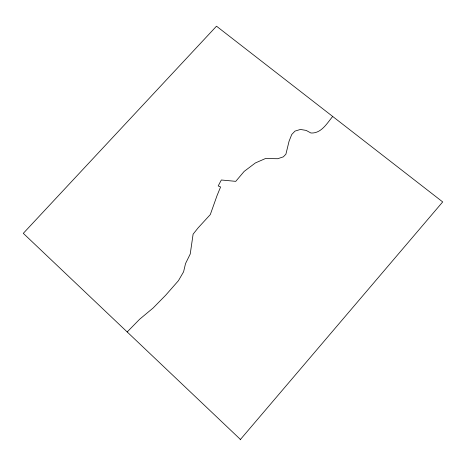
<?xml version="1.0" encoding="UTF-8"?>
<svg xmlns="http://www.w3.org/2000/svg" width="466" height="466" viewBox="0 0 466 466"><rect width="100%" height="100%" fill="white"/><g stroke="black" fill="none" stroke-linecap="round" stroke-linejoin="round"><path stroke-width="0.7" d="M240.136 439.811L442.7 201.924L216.498 26.189L23.3 233.338L240.369 439.386M332.695 116.465C326.969 123.309 321.301 133.643 310.909 133.002L306.168 130.41L300.436 129.449L294.995 131.103L291.745 134.493L289.048 141.291L285.897 154.211L283.34 156.85L277.713 158.72L265.451 158.545L255.374 162.954L244.172 171.395L235.755 181.35L221.338 179.998L218.199 185.951L220.593 186.965L217.045 195.609L210.3 214.581L198.137 227.845L193.11 234.159L190.227 254.022L185.532 263.564L183.592 271.8L178.431 280.695L165.64 295.263L153.128 308.003L139.608 319.268L127.189 331.955"/></g></svg>
